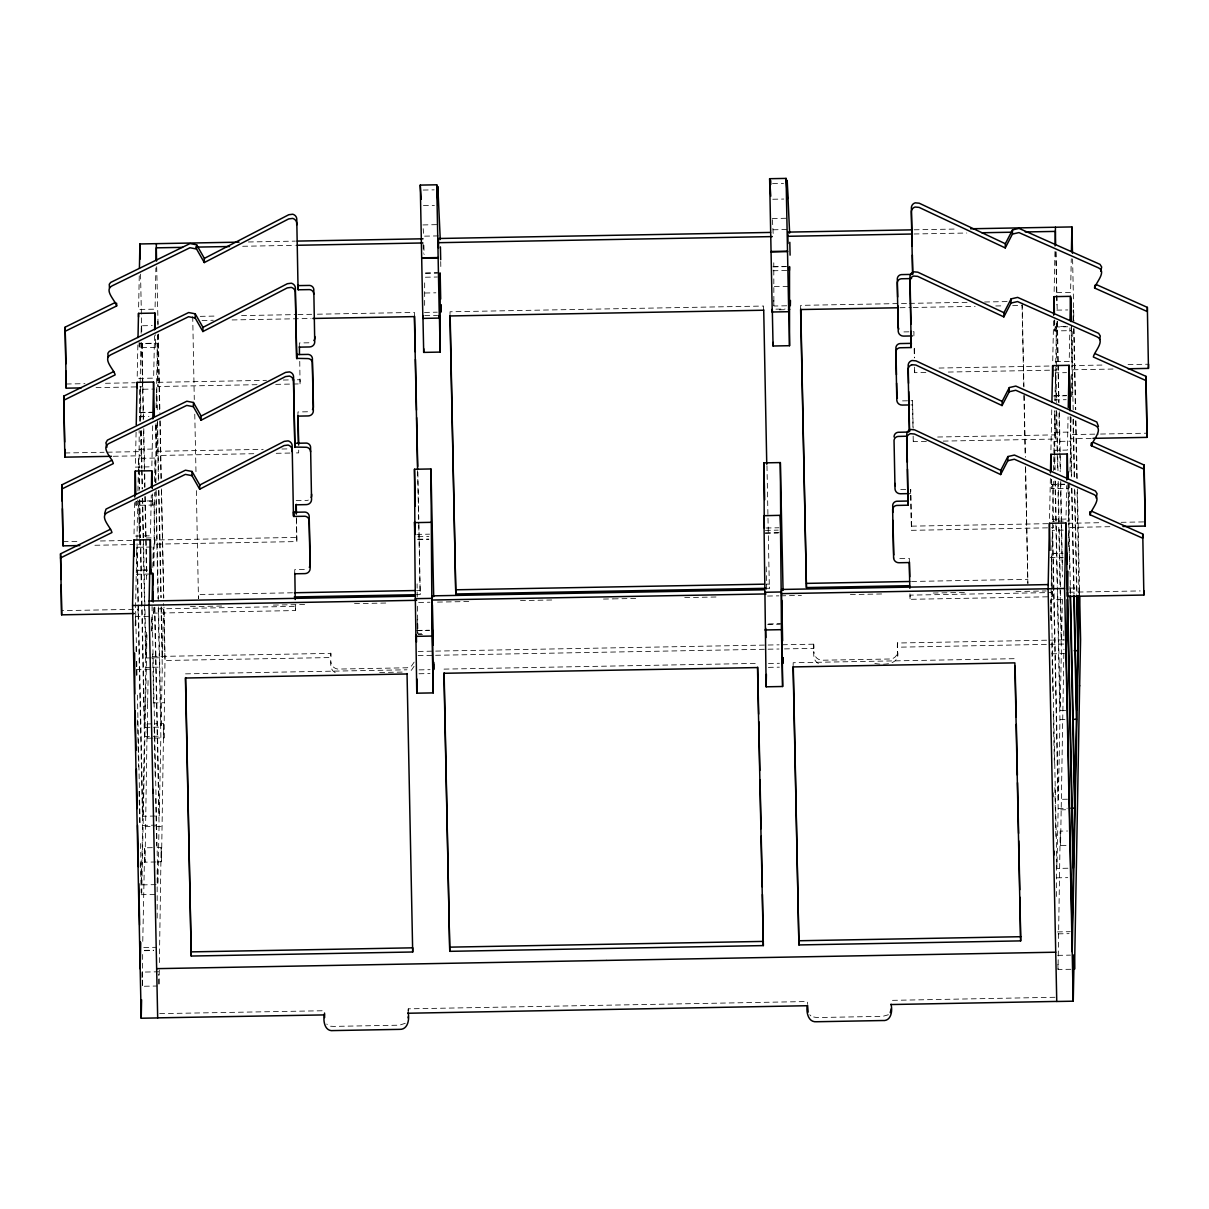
<?xml version="1.0" encoding="UTF-8"?>
<svg xmlns="http://www.w3.org/2000/svg" width="1209" height="1209" viewBox="0 0 1209 1209"><rect width="100%" height="100%" fill="white"/><g stroke="black" fill="none" stroke-linecap="round" stroke-linejoin="round"><path stroke-width="0.75" stroke-dasharray="5 3.75" d="M156.006 861.972L145.035 862.168L147.181 723.949L152.666 723.843M157.835 861.941L161.507 861.685L163.653 723.647L154.495 723.813M1070.872 969.301L1058.041 969.406L1060.217 831.142L1067.532 831.006M134.667 502.642L133.987 536.101L150.445 535.799L151.276 494.904M136.088 432.112L135.378 467.112L151.85 466.81L152.712 424.435M137.856 344.973L137.176 378.432L153.649 378.13L154.51 335.377M139.262 275.773L138.582 309.459L155.054 309.156L155.885 267.99M153.921 505.014L136.028 505.332L136.103 501.403L152.561 501.1L152.41 493.892M257.049 384.689L157.956 386.502L157.125 347.346L139.216 347.678L139.307 343.749L155.765 343.447L155.689 347.376L155.417 334.742M135.196 625.703L135.378 616.59L150.007 616.318M151.412 547.027L136.783 547.284L135.574 606.797L136.526 651.893M137.75 500.012L136.965 538.156L142.798 816.256L159.256 815.954L160.873 736.16L158.198 608.384M137.932 490.945L138.597 458.362L155.054 458.06L155.568 482.497M139.171 468.11L139.156 430.555M139.352 421.185L139.987 389.313L154.631 389.041M140.939 342.585L140.184 379.898L141.015 419.357M141.136 333.246L141.287 325.78L152.258 325.584M137.237 574.275L137.312 570.089L150.913 569.847M296.553 519.009L296.855 541.572L154.752 544.171L154.011 500.828L138.718 501.115L139.458 544.458L92.866 545.304M141.831 347.618L141.921 343.447L157.215 343.16L157.956 386.502M138.053 613.431L138.143 609.245L61.719 610.651M113.298 456.277L141.257 455.763L141.347 451.592L105.924 452.226M96.07 387.636L142.662 386.789L142.707 383.994M156.037 884.625L141.408 884.897L142.617 825.384L136.783 547.284M142.798 816.256L144.415 736.462L140.289 539.169M161.024 606.978L162.278 667.096L161.069 727.108L144.596 727.41L145.821 667.398L143.146 539.637M151.503 657.892L146.002 657.983L146.576 630.01M141.725 893.602L146.984 633.969M142.768 941.358L144.672 847.811L155.644 847.6M142.042 977.643L142.163 972.096L158.621 971.794M147.619 703.018L148.102 678.929M142.541 985.713L142.662 954.143M152.561 501.1L152.485 505.045L152.258 494.209M151.548 630.886L151.835 616.288L152.153 631.31M152.833 567.444L153.241 546.997L153.649 565.782M154.027 566.039L154.359 492.456M154.571 481.605L155.054 458.06M155.946 482.829L155.765 422.757M156.082 407.75L156.46 389.011L156.853 407.796M157.563 334.817L156.641 379.596L157.351 413.418M153.347 613.159L153.437 608.973L295.54 606.374L295.449 610.56L153.347 613.159L153.226 607.553M154.752 544.171L154.828 540L296.93 537.401M253.769 453.707L156.55 455.491L156.052 423.331M157.185 918.099L157.155 869.951M154.51 607.114L159.074 825.082L157.865 884.595L152.047 606.495M153.331 657.862L162.474 657.681L163.578 603.578M157.472 847.569L161.129 847.509L159.331 965.371M154.858 738.064L164.001 737.898L165.029 656.321L330.813 653.389L330.722 657.56L164.953 660.492L163.835 607.507M159.316 970.011L158.983 985.849L158.666 974.106M294.679 573.791L294.769 569.62L305.076 569.424A5.244 5.078 1.2 0 0 306.965 569.046M297.882 416.123L297.958 411.952L308.28 411.755A5.244 5.078 1.2 0 0 310.169 411.377M299.288 347.149L299.364 342.963L309.67 342.782A5.244 5.078 1.2 0 0 311.574 342.404M298.714 450.096L298.653 452.891L294.905 452.952M275.743 384.356L300.044 383.903L300.134 379.732L296.401 379.792M414.385 316.607L414.46 312.421L316.743 314.219M408.219 1011.631L408.279 1008.835L807.249 1001.536L807.552 1003.742M417.211 596.944L417.105 583.841M417.362 633.214L417.12 615.986M424.646 305.363L424.676 282.014M416.44 594.707L420.203 594.632L418.828 520.943M450.005 314.567L450.05 311.771L763.62 306.043L763.544 310.229M773.156 233.443L772.264 216.29M766.612 589.388L766.219 565.525M786.681 305.786L773.881 306.028L773.775 262.791M765.599 588.315L769.362 588.254L769.453 584.068L765.675 584.143M793.134 665.524L793.195 662.728L1014.94 658.678M800.615 309.549L800.69 305.363L907.672 303.414M813.581 644.185L813.748 648.598L813.581 644.185L780.923 644.79M874.832 663.439C883.522 665.298 900.645 664.769 897.562 651.379C897.773 655.898 893.421 659.57 889.023 659.011L823.072 660.205C818.433 660.734 813.959 656.789 813.989 652.104M909.289 562.563L909.364 558.377L899.058 558.558A5.244 5.078 1.2 0 1 896.247 557.833M910.679 493.574L910.347 489.403M912.946 426.943L912.568 400.708L910.997 400.738M913.883 335.906L913.974 331.734L912.402 331.765M1052.238 592.531L1052.162 596.717L910.06 599.316L910.135 595.13L1052.238 592.531L1051.422 553.374L1061.623 553.193M1064.721 484.174L1052.827 484.386L1053.553 527.728L911.45 530.328L910.77 489.388M926.351 441.406L913.263 441.648L913.339 437.462M925.882 372.463L914.654 372.674L914.745 368.488M1025.61 466.629L1027.877 583.524L1025.444 467.052M1050.364 478.462L1049.533 519.356L1065.99 519.054L1066.67 485.595M1051.754 409.836L1050.923 450.368L1067.396 450.08L1068.061 416.909M1053.553 320.793L1052.722 361.687L1069.194 361.385L1069.874 327.926M1054.958 251.548L1054.127 292.714L1070.585 292.412L1071.28 258.726M1068.106 484.371L1068.031 488.3L1051.573 488.602L1051.528 479.248M1071.31 326.702L1071.234 330.631L1054.762 330.934L1054.701 319.78M1052.737 488.572L1052.827 484.386M1055.941 330.903L1056.016 326.732L1067.91 326.506M1050.5 620.277L1050.923 599.755L1061.895 599.543M1063.315 530.131L1052.329 530.328L1051.12 590.34L1053.235 691.805M1067.487 799.209L1058.343 799.376L1052.51 521.275L1053.326 481.454M1053.553 470.543L1054.142 441.481L1070.6 441.179L1071.355 476.89M1054.792 454.901L1054.732 411.891M1054.958 400.738L1055.533 372.84L1066.504 372.644M1055.729 363.063L1056.575 321.095M943.171 441.104L1055.351 439.048L1054.928 410.622M948.309 372.055L1056.757 370.075L1056.817 367.279M1056.364 896.504L1056.349 859.055M1067.91 868.228L1056.938 868.425L1058.162 808.428L1052.329 530.328M1058.343 799.376L1059.961 719.582L1057.21 588.042M1065.643 710.348L1060.142 710.454L1061.351 650.941L1057.769 479.958M1062.409 599.196L1061.562 641.148L1059.16 526.535M1066.051 845.469L1060.565 845.575L1063.92 649.203M1068.454 546.906L1068.801 530.026L1069.617 569.484M1109.847 526.701L1068.847 527.456L1068.937 523.27L1100.613 522.696M1069.753 482.965L1068.983 520.973L1052.51 521.275M1069.98 472.069L1070.6 441.179M1091.153 438.399L1070.645 438.776L1070.736 434.59L1098.694 434.076M1071.083 417.181L1070.781 432.051L1054.324 432.354M1071.506 396.718L1071.99 372.553L1072.474 395.101M1113.051 369.047L1072.051 369.788L1072.141 365.602L1103.817 365.027M1072.187 362.76L1072.897 328.092M1073.048 320.793L1073.275 309.836L1073.501 321.11M1078.987 593.407L1077.053 490.234M1079.456 594.344L1079.531 590.581M153.029 738.11L147.543 738.2L147.619 702.656M414.143 662.109L411.589 665.932L407.327 667.776L339.835 669.045C335.452 669.771 330.964 666.265 330.979 661.746M414.052 666.295L411.513 670.103L408.808 671.615M408.279 1008.835L408.083 1011.056M405.272 1023.282L399.454 1025.187L333.518 1026.396L330.284 1026.199L326.687 1024.083M888.403 1014.759L882.706 1016.346L816.755 1017.555L812.176 1016.693M423.18 190.055L434.152 189.858M772.551 183.662L783.523 183.466M423.422 205.636L434.409 205.439M772.793 199.243L783.78 199.047M422.923 224.95L439.396 224.587M772.294 218.557L788.767 218.194M438.353 235.906L423.709 236.163L423.195 228.682M773.08 229.786L787.724 229.514M248.389 241.981L295.328 241.12M914.125 229.801L957.468 229.015M242.677 246.273L295.253 245.306M914.049 233.987L966.807 233.02M425.462 273.053L437.507 272.826M773.11 266.69L785.155 266.464M425.523 273.219L440.152 272.947M773.065 266.872L789.522 266.569M425.387 277.224L437.416 277.012M772.974 270.756L789.447 270.453M424.903 293.016L435.875 292.805M774.274 286.624L788.903 286.352M200.241 316.35L217.152 316.033M241.573 315.594L296.084 314.597M297.958 314.552L314.869 314.249M909.546 303.368L969.588 302.28M984.61 301.993L1007.127 301.585M424.51 312.421L437.31 312.179M424.752 315.594L437.567 315.368M775.951 309.172L785.109 309.005M779.291 309.806L790.263 309.61M202.039 320.491L213.313 320.279M232.098 319.947L311.03 318.496M900.07 307.721L911.329 307.524M913.218 307.479L975.134 306.345M995.778 305.968L1003.289 305.832M1012.674 305.665L1022.058 305.499L1023.751 386.275M1056.802 310.139L1067.774 309.942M1054.852 327.004L1067.653 326.762M908.926 331.825L903.667 331.916A5.244 5.078 1.2 0 1 900.841 331.19M66.329 384.009L84.962 383.661M105.47 383.283L135.287 382.739M158.031 382.331L266.479 380.336M283.314 380.034L294.528 379.822M939.045 368.05L1051.241 365.995M1128.042 364.589L1148.55 364.211M154.117 412.178L140.516 412.42L140.546 422.198M1054.626 395.706L1066.519 395.494M139.73 412.692L154.359 412.42M1053.447 395.978L1066.247 395.751M907.536 400.799L902.262 400.889A5.244 5.078 1.2 0 1 899.451 400.164M139.655 416.621L148.934 416.455M1054.535 399.892L1066.172 399.68M910.921 404.924L912.493 404.894M138.778 449.31L155.236 449.007M64.923 452.982L104.065 452.272M156.626 451.305L263.214 449.355M281.909 449.007L289.389 448.871M937.655 437.023L1055.442 434.862M1100.553 434.046L1147.145 433.185M276.211 453.299L293.046 452.997M1051.649 484.658L1064.449 484.431M296.16 500.632L306.482 500.45A5.244 5.078 1.2 0 0 308.371 500.073M905.737 489.494L900.463 489.585A5.244 5.078 1.2 0 1 897.637 488.859M146.123 537.99L153.437 537.854M416.757 534.393L429.558 534.166M766.128 528.016L778.928 527.774M63.125 541.677L78.041 541.39M100.407 540.982L132.083 540.408M911.541 526.157L1048.037 523.663M1121.121 522.318L1145.346 521.88M417.906 536.72L428.878 536.524M765.448 530.373L778.248 530.131M417.83 539.259L428.802 539.048M765.373 532.897L781.83 532.595M417.846 539.622L428.817 539.426M765.388 533.26L778.188 533.033M136.526 570.361L147.498 570.149M1052.072 553.616L1063.043 553.405M136.451 574.29L150.823 574.018M1050.168 557.576L1063.225 557.334M292.502 592.788L198.548 594.511L198.457 598.697L196.296 487.423M416.531 590.521L420.294 590.46M911.616 581.469L1027.967 579.338M1069.95 588.103L1079.093 587.937M190.402 606.616L222.471 606.026M273.4 605.089L305.469 604.515M354.509 603.608L388.467 602.989M418.646 602.445L429.951 602.233M437.507 602.097L471.45 601.477M520.49 600.571L554.447 599.951M603.487 599.059L612.918 598.893M613.205 598.878L635.798 598.47M684.732 597.578L718.614 596.959M767.549 596.052L778.838 595.856M780.727 595.825L801.431 595.433M850.365 594.541L884.247 593.921M933.182 593.03L967.064 592.41M1015.998 591.518L1046.117 590.959M1069.391 592.214L1140.223 590.929M417.422 630.433L429.467 630.206M768.516 624.01L780.546 623.784M416.425 630.75L429.24 630.509M767.624 624.328L780.44 624.086M421.639 633.743L417.982 633.818L417.332 602.566M418.178 634.589L422.5 634.513M418.208 651.424L779.11 644.82M152.213 656.623L165.029 656.381L164.001 607.099M1064.086 639.878L897.38 643.022L897.305 647.208L1064.011 644.049M418.118 655.61L779.019 649.006M784.475 648.901L813.491 648.372M145.821 667.398L151.306 667.308M153.135 667.277L162.278 667.096M136.133 669.469L150.762 669.197M1051.649 653.827L1064.464 653.585M185.521 673.851L406.965 669.801M444.035 669.121L757.605 663.378M419.085 669.877L430.056 669.665M768.456 663.484L779.427 663.288M379.671 672.491L405.695 672.023M418.994 673.761L429.981 673.549M768.365 667.368L779.352 667.172M153.105 702.928L164.092 702.716M1059.961 719.582L1065.446 719.476M144.415 736.462L160.873 736.16M142.617 825.384L159.074 825.082M1058.162 808.428L1067.305 808.262M1060.641 809.849L1066.126 809.743M145.095 826.669L154.253 826.503M156.082 826.457L161.568 826.367M141.196 894.69L155.84 894.418M1056.757 877.84L1067.728 877.643M143.78 947.524L156.596 947.297M1057.482 931.912L1070.282 931.686M144.415 950.365L153.558 950.198M1058.132 933.847L1069.104 933.65M144.415 950.712L153.558 950.546M1057.709 955.367L1070.509 955.125M144.339 986.242L157.14 986.015M1054.958 997.274L891.063 1000.372L891.078 1001.324M159.648 1013.641L324.48 1010.724M335.195 672.552C328.017 668.925 331.765 659.117 330.798 653.026M818.417 663.514C811.451 659.902 814.443 650.487 813.823 644.412M809.743 1014.804L810.861 1015.862M161.477 861.73L161.129 847.509M145.035 862.168L144.672 847.811M1060.565 845.575L1060.217 831.142M164.001 737.898L163.653 723.647M147.543 738.2L147.181 723.949M1058.041 969.406L1057.875 963.739M142.45 985.003L142.148 971.749M1072.595 258.938L1073.894 321.11M1074.045 328.652L1075.753 409.7M1075.98 421.004L1077.204 479.429M1077.415 488.859L1079.622 594.405M1073.668 328.636L1075.36 409.428M1075.587 420.702L1076.811 478.96M1071.31 326.445L1073.184 409.73M1073.38 419.13L1074.635 479.263M1074.877 490.537L1077.038 593.876M1071.234 330.631L1072.051 369.788M1072.972 419.523L1074.197 477.767M1074.438 489.041L1076.645 594.269M1070.388 417.8L1071.733 477.147M1071.975 488.421L1074.166 593.649M1070.177 416.395L1070.645 438.776M1071.582 488.164L1073.788 593.377M1068.121 484.114L1070.509 594.254M1068.031 488.3L1068.847 527.456M1069.98 586.395L1070.131 593.921M1055.971 251.714L1057.24 311.982M1057.422 321.382L1058.948 402.854M1059.311 411.77L1060.595 472.19M1060.777 481.439L1062.424 568.668M1063.724 630.856L1063.92 640.286M1055.805 252.122L1056.908 304.864M1057.044 321.413L1058.736 402.219M1058.963 413.493L1059.749 451.078M1059.794 452.952L1060.187 471.737M1060.429 483.011L1061.215 520.595M1061.245 522.469L1062.394 576.965M1056.016 326.732L1056.757 370.075M1055.805 366.811L1056.56 402.521M1056.757 411.906L1057.663 455.128M1057.694 457.002L1058.011 472.039M1058.207 481.439L1059.114 524.661M1054.535 320.098L1054.762 330.934M1055.533 372.84L1056.122 401.04M1056.318 410.425L1057.573 470.558M1054.777 411.075L1055.351 439.048M1054.837 456.775L1055.109 469.938M1055.351 481.212L1056.258 524.419M1056.288 526.308L1060.142 710.454M1054.142 441.481L1054.732 469.666M1054.958 480.94L1057.165 586.169M1051.377 479.565L1051.573 488.602M1051.331 557.561L1051.996 589.251M1052.042 591.125L1052.162 596.717M1053.281 693.679L1056.938 868.425M1050.923 599.755L1051.362 620.413M1051.83 642.961L1052.858 691.82M1053.326 714.368L1054.384 765.101M1054.868 787.648L1055.88 836.507M1022.179 303.187L1023.947 387.726M1024.114 395.237L1025.413 457.229M1023.947 395.66L1025.202 455.778M914.321 348.268L914.518 357.456M914.155 348.781L914.352 357.97M914.548 367.158L914.654 372.674M912.568 400.708L913.143 428.273M913.143 436.132L913.263 441.648M910.725 495.418L911.45 530.328M909.939 593.8L910.06 599.316M897.38 642.659L897.471 655.565M773.76 300.437L773.881 306.028M766.974 465.722L769.362 588.254M440.711 261.537L440.862 268.866M423.906 245.336L424.102 254.51M423.135 244.203L423.331 253.225M417.815 472.099L418.798 519.069M417.604 470.649L418.707 523.255M418.752 525.129L420.203 594.632M417.105 623.784L417.301 632.806M299.756 361.355L300.044 383.903M296.356 517.679L296.855 541.572M295.328 605.044L295.449 610.56M192.715 316.486L194.286 399.559M194.77 414.173L195.994 472.402M156.686 266.675L158.077 324.662M158.288 334.062L159.936 413.251M160.087 420.777L161.311 479.217M161.553 490.355L163.804 597.956M157.835 321.307L157.926 325.07M158.122 334.485L159.558 411.921M159.936 421.095L160.978 479.565M161.356 488.889L163.638 598.092M157.518 420.928L158.772 481.061M158.968 490.461L161.22 597.563M161.417 606.948L162.474 657.681M157.17 422.833L158.379 481.076M158.575 490.476L160.827 597.578M155.885 423.785L156.55 455.491M156.097 490.355L158.379 599.332M158.545 606.842L161.069 727.108M155.765 491.882L158.001 598.999M154.888 607.386L159.256 815.954M152.621 653.857L153.694 704.605M154.163 727.153L155.19 775.997M155.659 798.544L156.641 845.529M140.546 274.095L141.77 332.505M141.997 343.809L143.584 419.206M143.78 428.621L144.687 471.978M144.732 473.852L145.004 487.046M145.201 496.476L146.863 575.635M141.921 343.447L142.662 386.789M141.287 325.78L141.438 333.306M141.634 342.691L142.39 378.402M142.42 380.276L143.251 419.735M143.493 431.008L144.672 487.378M144.868 496.778L146.591 579.459M141.241 430.631L142.027 468.2M142.073 470.089L142.466 488.874M142.662 498.274L143.493 537.733M143.523 539.607L146.002 657.983M139.111 342.253L139.216 347.678M139.987 389.313L140.682 419.886M140.864 430.646L141.649 468.231M141.68 470.105L142.073 488.889M142.269 498.289L143.1 537.748M140.743 431.522L141.257 455.763M139.201 469.984L139.594 488.768M139.836 500.042L140.622 537.627M140.667 539.501L144.596 727.41M138.597 458.362L138.793 467.762M138.823 469.636L139.262 490.31M139.458 499.71L140.244 537.28M138.718 501.115L139.503 538.413M135.952 501.735L136.028 505.332M136.723 661.293L137.025 676.315M137.433 695.115L140.108 822.876M140.531 843.55L141.408 884.897M135.378 616.59L135.574 625.975M136.012 646.649L136.118 652.286M136.315 661.686L136.632 676.708M137.539 719.929L138.521 766.914M139.035 791.336L139.7 823.284M140.531 862.742L141.166 892.801"/><path stroke-width="1.5" d="M414.566 522.016L414.929 534.438L414.491 469.258L430.963 468.956L431.809 598.364L415.337 598.667L416.773 693.195L433.245 692.893L432.187 595.856L764.209 589.78M437.809 186.73L438.066 205.379L436.721 184.796L420.264 185.098L422.863 318.39M134.32 613.507L61.644 614.837L60.541 553.813L110.563 529.194M79.809 545.546L63.034 545.848L61.931 484.824L111.969 460.206M111.44 456.307L64.848 457.168L63.729 396.144L113.767 371.526M81.154 387.908L66.238 388.18L65.135 327.171L115.172 302.537M61.644 614.837L61.191 584.975M63.034 545.848L62.43 508.672M64.848 457.168L64.848 449.31M66.238 388.18L66.057 371.163M65.059 331.342L116.759 305.907L116.593 303.127M150.369 539.728L149.039 605.21L157.684 1017.933L141.211 1018.235L132.567 605.513L133.897 540.03L150.369 539.728L151.08 574.018L151.17 570.089M134.773 497.065L135.302 471.042L151.76 470.754L152.107 486.985M136.239 424.737L137.101 382.361L153.573 382.059L154.284 416.349L154.284 408.808M138.007 337.538L138.506 313.388L154.964 313.086L155.311 329.316M139.413 268.292L139.912 243.961L239.004 242.148M134.637 653.072L134.819 693.921M140.244 942.128L140.123 947.599L140.017 941.962M140.184 968.847L140.728 942.521M151.427 487.469L151.76 470.754M152.818 418.918L153.573 382.059M154.631 329.815L154.964 313.086M156.037 260.509L156.384 243.659M141.211 1018.235L141.589 999.783M152.153 600.918L152.727 573.021M292.125 451.622L292.064 449.672A5.32 5.153 1.2 0 0 290.281 446.227A5.456 5.274 1.2 0 0 287.984 445.063L284.085 445.562L199.681 489.207L191.959 475.651L192.05 471.465L185.445 470.21L106.029 509.095L104.594 513.629M293.5 380.775A5.456 5.274 1.2 0 0 289.374 376.075L285.49 376.573L201.087 420.233L193.364 406.677L193.44 402.491L186.851 401.222L107.435 440.121L105.893 442.811L107.027 447.118M298.457 443.703L297.882 416.123L308.189 415.941A5.244 5.078 1.2 0 0 313.343 411.03L312.3 362.352A4.564 4.413 1.2 0 0 308.144 358.589L296.673 358.363L295.268 292.004A5.32 5.153 1.2 0 0 293.485 288.558A5.456 5.274 1.2 0 0 291.188 287.394L287.289 287.893L202.885 331.538L195.163 317.982L195.238 313.811L188.649 312.542L109.233 351.426L107.873 353.285L108.085 356.912M296.719 224.98L296.673 223.03A5.32 5.153 1.2 0 0 294.875 219.585A5.456 5.274 1.2 0 0 292.578 218.421L288.694 218.905L204.291 262.565L196.553 249.009L196.644 244.822L190.055 243.553L110.639 282.453L109.263 284.311L109.49 287.938M199.681 489.207L199.772 485.021L192.05 471.465M201.087 420.233L201.178 416.047L193.44 402.491M202.885 331.538L202.976 327.367L195.238 313.811M204.291 262.565L204.366 258.378L196.644 244.822M191.339 951.876L412.783 947.826L412.692 951.997L191.249 956.047L185.597 677.599M293.666 516.439L293.56 511.845L293.666 516.439L304.94 516.258A4.564 4.413 1.2 0 1 309.096 520.021L310.139 568.683A5.244 5.078 1.2 0 1 304.985 573.61L294.679 573.791M310.547 451.894L310.486 451.048A4.564 4.413 1.2 0 0 306.33 447.27L294.875 447.043L293.545 376.513A5.32 5.153 1.2 0 0 292.638 374.019A5.456 5.274 1.2 0 0 289.465 371.904L285.581 372.402L201.178 416.047M296.673 358.363L295.359 287.818A5.32 5.153 1.2 0 0 294.437 285.339A5.456 5.274 1.2 0 0 291.263 283.208L287.379 283.707L202.976 327.367M298.26 289.782L298.155 285.203L298.26 289.782L309.534 289.601A4.564 4.413 1.2 0 1 313.69 293.379L313.751 294.225M295.056 447.451L294.951 442.872M296.87 358.771L296.749 354.177M415.337 598.667L414.551 522.016M416.773 693.195L417.06 679.08M440.696 299.061L440.152 272.947L440.167 352.091L423.694 352.393L423.77 348.781M436.721 184.796L439.32 318.088L422.863 318.405L422.923 315.625L423.694 352.393M438.535 248.102L438.504 238.505L770.526 232.43M432.807 634.332L432.369 604.878M433.683 596.642L430.978 469.137M433.865 662.381L433.714 669.605L433.593 664.013M441.119 305.061L440.968 312.118L440.817 304.653M765.599 588.315L455.793 593.982L450.141 315.534M762.441 894.448L763.332 945.589L449.763 951.332L444.111 672.869M789.628 233.141L787.195 180.353L787.437 198.986L786.092 178.403L769.634 178.705L772.234 311.998L788.706 311.71L788.767 308.945L789.537 345.698L773.065 346.001L772.294 309.247L772.234 312.013M1048.203 584.582L781.558 589.463L782.616 686.5L766.143 686.803L763.907 515.714L780.379 515.321L780.757 527.744L780.334 462.579L763.861 462.881L764.3 528.046L763.937 515.744M766.143 686.803L766.4 674.456M773.065 346.001L773.14 342.389M786.092 178.403L788.691 311.695M787.936 243.523L787.875 232.113L912.251 229.846M764.708 592.274L781.18 591.972L780.379 515.321M782.193 627.939L781.785 600.299M789.447 270.453L789.522 266.569L789.537 345.698M783.054 590.37L780.334 462.579M783.19 657.802L783.084 663.212L782.964 657.62M790.338 305.726L790.444 300.437M1019.928 897.259L1020.668 940.889L798.922 944.939L793.27 666.491M909.652 585.685L806.433 587.574L800.781 309.126M894.101 437.038L894.116 436.192A4.564 4.413 1.2 0 1 898.106 432.278L908.427 432.051M893.617 558.014L892.635 509.352A4.564 4.413 1.2 0 1 896.625 505.438L907.899 505.196L907.506 469.198M909.304 404.955L902.171 405.075A5.244 5.078 1.2 0 1 896.821 400.345L895.839 351.683A4.564 4.413 1.2 0 1 899.828 347.769L911.102 347.542L911.118 331.372M907.899 505.196L908.155 500.602M911.102 347.542L911.359 342.933M908.08 504.788L906.69 438.429A5.32 5.153 1.2 0 1 908.337 434.923A5.456 5.274 1.2 0 1 910.589 433.668L914.503 434.031L1000.659 474.563L1000.75 470.377L1007.898 456.549L1014.442 455.052L1095.43 491.005L1097.077 493.635L1096.125 497.987M911.994 364.695L915.893 365.042L1002.065 405.574L1002.155 401.403L1009.303 387.575L1015.832 386.064L1096.82 422.032L1098.452 426.49M911.284 347.119L909.893 280.76A5.32 5.153 1.2 0 1 913.717 276.045L917.691 276.362L1003.863 316.894L1003.954 312.708L1011.102 298.88L1017.646 297.384L1098.633 333.336L1100.281 335.966L1099.676 339.578M912.583 273.491L911.299 211.787A5.32 5.153 1.2 0 1 912.946 208.28A5.456 5.274 1.2 0 1 915.183 207.026L919.097 207.389L1005.268 247.921L1005.344 243.734L1012.507 229.906L1019.036 228.395L1100.024 264.363L1101.671 266.993L1100.734 271.345M1000.659 474.563L1007.822 460.735L1007.898 456.549M1002.065 405.574L1009.213 391.746L1009.303 387.575M1003.863 316.894L1011.011 303.066L1011.102 298.88M1005.268 247.921L1012.417 234.078L1012.507 229.906M1143.941 590.853L1143.865 595.04L1067.456 596.43L1065.915 522.983L1049.442 523.285L1048.112 588.768L1056.757 1001.49L1073.229 1001.188L1074.166 955.065M1050.47 472.885L1050.848 454.312L1067.305 454.01L1067.834 479.278M1051.906 402.461L1052.646 365.617L1069.119 365.314L1070.071 410.803M1053.674 315.217L1054.052 296.643L1070.509 296.341L1071.038 321.609M1055.079 245.926L1055.457 227.216M1073.229 1001.188L1064.585 588.466L1065.915 522.983M1066.776 480.018L1067.305 454.01M1068.257 407.69L1069.119 365.314M1070.025 320.491L1070.509 296.341M1071.431 251.245L1071.915 226.929L970.661 228.773M1066.625 557.273L1066.716 553.087M1069.829 399.605L1069.92 395.419M1067.456 596.43L1067.532 592.259M1067.577 590.037L1067.955 571.283M1070.177 595.795L1074.62 808.126L1073.411 868.138L1067.109 571.736M1073.834 595.266L1076.433 719.279L1074.801 799.073L1070.554 596.143M1076.675 596.158L1077.823 650.638L1076.614 710.151L1074.212 595.523M1078.942 595.236L1078.02 640.846L1077.068 595.75M1072.202 951.815L1079.425 596.233M1079.637 685.971L1080.574 639.637L1079.652 596.294M1091.727 511.241L1142.762 534.015L1142.671 538.201L1089.944 514.671L1090.004 511.875M1122.904 526.474L1145.271 526.066L1144.077 469.213L1091.349 445.683L1091.41 442.902M1089.944 514.671L1090.216 511.875M1091.349 445.683L1091.621 442.902M1096.336 284.599L1147.356 307.373L1147.281 311.559L1094.553 288.014L1094.825 285.233M1144.077 469.213L1144.152 465.042L1093.132 442.267M1093.012 438.353L1147.069 437.371L1145.966 376.347L1094.931 353.572M1145.271 526.066L1144.152 465.042M1147.069 437.371L1145.966 376.347M1127.967 368.76L1148.459 368.397L1148.55 364.211M439.335 318.103L439.396 315.322L440.167 352.091M408.158 1017.902L408.204 1016.769M770.722 180.64L770.737 184.584M891.245 1008.729L890.232 1012.658M1094.765 288.014C1095.324 283.072 1107.081 271.844 1098.437 267.854L1018.96 232.581L1012.417 234.078M1091.561 445.683C1092.135 440.741 1103.877 429.512 1095.233 425.523L1015.756 390.25L1009.213 391.746M1090.17 514.656C1090.73 509.714 1102.472 498.486 1093.828 494.496L1014.351 459.224L1007.822 460.735M407.947 1013.248L807.174 1005.722C806.191 1011.963 808.02 1022.618 816.664 1021.741L882.615 1020.532C891.381 1021.469 892.726 1010.407 890.973 1004.195M1011.011 303.066L1017.555 301.555L1097.031 336.827C1105.676 340.832 1093.933 352.046 1093.359 357.003L1145.875 380.533M204.366 258.378L288.77 214.734L292.669 214.235A5.456 5.274 1.2 0 1 295.842 216.351A5.32 5.153 1.2 0 1 296.749 218.844L298.064 289.374M199.772 485.021L284.175 441.376L288.059 440.877A5.456 5.274 1.2 0 1 291.233 443.008A5.32 5.153 1.2 0 1 292.155 445.486L293.47 516.031M63.654 400.33L115.142 374.881C114.387 369.969 102.145 359.209 110.624 354.872L188.559 316.728L195.163 317.982M61.855 489.01L113.329 463.576C112.588 458.649 100.347 447.904 108.825 443.552L186.76 405.408L193.364 406.677M60.45 557.984L111.938 532.549C111.183 527.638 98.942 516.878 107.42 512.54L185.37 474.381L191.959 475.651M297.218 241.09L423.029 238.793M182.574 247.361L156.293 247.845L156.565 261.038M195.722 247.12L229.529 246.515M297.127 245.276L422.938 242.964M438.414 242.692L772.309 236.586M787.784 236.299L912.16 234.017M981.874 232.748L1012.039 232.204M1025.217 231.962L1055.366 231.403L1055.653 244.581M421.714 257.865L438.187 257.562M771.085 251.472L787.558 251.17M421.729 258.318L438.187 258.016M771.1 251.925L787.558 251.623M298.351 285.611L309.625 285.43A4.564 4.413 1.2 0 1 313.781 289.193L314.748 342.041A5.244 5.078 1.2 0 1 309.595 346.953L299.288 347.149M912.583 274.367L901.309 274.609A4.564 4.413 1.2 0 0 897.32 278.523L897.667 296.991M911.541 278.569L901.234 278.78A4.564 4.413 1.2 0 0 897.229 282.71L898.227 331.372A5.244 5.078 1.2 0 0 903.576 336.102L912.327 335.936M312.904 318.466L414.385 316.607L417.573 468.775M763.544 310.229L449.975 315.957L455.793 593.982M898.196 307.766L800.615 309.549L806.433 587.574M296.946 354.585L308.219 354.403A4.564 4.413 1.2 0 1 312.375 358.181L313.433 406.844A5.244 5.078 1.2 0 1 312.481 409.609M911.178 343.356L899.919 343.583A4.564 4.413 1.2 0 0 895.914 347.497L896.458 374.745M295.147 443.28L306.421 443.083A4.564 4.413 1.2 0 1 310.577 446.862L311.544 499.71A5.244 5.078 1.2 0 1 306.391 504.621L296.084 504.818L296.265 514.006M1000.75 470.377L914.578 429.845L910.679 429.497A5.456 5.274 1.2 0 0 907.596 431.734A5.32 5.153 1.2 0 0 906.78 434.258L906.81 436.192L898.03 436.449A4.564 4.413 1.2 0 0 894.04 440.363L895.023 489.041A5.244 5.078 1.2 0 0 900.373 493.756L909.123 493.604M293.742 512.253L305.016 512.072A4.564 4.413 1.2 0 1 309.172 515.835L310.229 564.512A5.244 5.078 1.2 0 1 309.277 567.263M907.989 501.025L896.715 501.251A4.564 4.413 1.2 0 0 892.71 505.166L892.831 512.48M414.596 522.636L431.069 522.333M294.376 592.758L414.657 590.551M455.884 589.796L763.801 584.174M806.524 583.388L909.742 581.499M294.301 596.944L414.566 594.737M149.115 601.024L414.823 596.173M132.567 605.513L416.621 600.314M432.097 600.042L765.992 593.936M781.467 593.649L1064.585 588.466M415.594 636.357L432.051 636.055L431.809 598.304M764.965 629.965L781.422 629.662L781.18 591.911M1074.166 650.714L1077.823 650.638M406.874 673.972L185.43 678.022L191.249 956.047M1072.761 719.34L1076.433 719.279M1070.962 808.186L1074.62 808.126M449.854 947.146L763.423 941.403M799.013 940.753L1020.759 936.703M156.656 968.651L606.51 960.414M606.797 960.414L1055.714 952.208M890.988 1004.543L1056.757 1001.415M157.684 1017.857L324.405 1014.91M1005.344 243.734L919.188 203.203L915.273 202.84A5.32 5.153 1.2 0 0 911.39 207.6L912.175 246.032M1003.954 312.708L917.782 272.176L913.868 271.829A5.456 5.274 1.2 0 0 910.785 274.065A5.32 5.153 1.2 0 0 909.984 276.589L910.966 324.072M1002.155 401.403L915.984 360.871L912.07 360.509A5.456 5.274 1.2 0 0 908.987 362.745A5.32 5.153 1.2 0 0 908.186 365.269L908.548 383.298M196.553 249.009L189.964 247.739L112.029 285.898C103.536 290.236 115.792 300.996 116.532 305.907M808.156 1012.145L807.582 1005.147M769.634 178.705L770.768 196.175M420.264 185.098L421.185 199.364M763.861 462.881L764.677 499.755M414.491 469.258L415.307 506.148M437.824 186.73L440.257 239.533M293.47 380.699L294.875 447.043M895.068 483.449L895.113 484.854A5.244 5.078 1.2 0 0 895.28 485.852M1147.356 307.373L1148.459 368.397M1142.762 534.015L1143.865 595.04M1071.915 226.929L1072.474 253.285M1079.622 685.609L1074.529 969.24L1074.166 954.702M1070.706 297.822L1071.204 321.277M1069.497 375.818L1070.222 410.35M1067.849 471.737L1068 478.945M1066.247 531.688L1066.942 564.286M1054.052 296.643L1054.384 312.874M1052.646 365.617L1052.873 376.452M1050.848 454.312L1051.18 470.543M1049.442 523.285L1050.016 550.352M1052.737 792.908L1052.812 796.655M1053.961 851.151L1054.036 854.914M1015.092 666.189L1016.149 716.907M1016.316 724.433L1017.374 775.15M1017.525 782.661L1018.598 833.379M1018.749 840.905L1019.776 889.733M1020.668 940.889L1014.85 662.864L793.104 666.915L798.922 944.939M912.372 255.084L912.765 273.959M908.73 391.656L909.561 431.628M909.38 431.16L908.095 369.455A5.32 5.153 1.2 0 1 911.918 364.74M906.81 436.192L907.354 462.322M909.44 562.049L909.757 576.753M909.818 588.284L909.289 562.563L898.967 562.744A5.244 5.078 1.2 0 1 893.617 558.014M897.849 305.756L898.302 327.186A5.244 5.078 1.2 0 0 898.846 329.09M896.625 383.177L896.912 396.174A5.244 5.078 1.2 0 0 897.441 398.078M892.998 520.429L893.708 553.843A5.244 5.078 1.2 0 0 893.889 554.825M789.809 242.314L790.081 255.144M782.268 624.056L782.616 640.83M781.422 629.662L782.616 686.5M763.71 309.791L766.763 464.271M765.72 628.242L765.917 637.566M757.68 667.141L758.663 714.111M758.814 721.622L759.841 770.465M760.038 779.85L761.066 828.694M761.217 836.205L762.29 886.938M763.332 945.589L757.514 667.564L443.945 673.292L449.763 951.332M440.408 246.878L440.681 259.708M432.898 630.448L433.2 645.364M432.051 636.055L433.245 692.893M414.551 316.184L415.291 351.879M415.443 359.39L416.516 410.108M416.667 417.619L417.694 466.462M416.349 634.634L416.501 642.085M407.04 673.549L412.692 951.997M408.113 1012.462C409.564 1018.885 408.204 1029.887 399.363 1029.373L333.427 1030.582C324.707 1031.836 322.909 1020.849 324.39 1014.547M324.526 1013.036L324.632 1017.585M299.439 346.651L299.439 354.509M298.049 415.624L298.653 445.033M296.235 504.304L296.432 513.508M294.845 573.293L295.223 599.528M151.956 472.235L152.304 488.481M152.697 573.534L152.923 584.733M153.075 592.183L153.271 601.508M152.53 573.988L153.12 601.961M153.075 789.432L153.362 793.21M139.912 243.961L140.229 259.028M138.506 313.388L138.582 316.985M137.101 382.361L137.221 387.772M135.302 471.042L135.801 494.511M133.897 540.03L134.244 556.276M135.166 710.832L135.997 750.29M136.39 769.09L137.221 808.549M137.569 825.46L138.43 866.793M138.793 883.703L139.655 925.051M65.135 327.171L65.906 363.833M63.729 396.144L64.697 441.98M61.931 484.824L62.279 501.327M60.541 553.813L61.07 579.474M314.808 336.45L314.824 337.855A5.244 5.078 1.2 0 1 313.872 340.621M311.605 494.118L311.62 495.524A5.244 5.078 1.2 0 1 311.166 497.458M1067.381 599.452L1066.293 653.555L1072.111 931.655L1073.214 877.553L1067.381 599.452"/></g></svg>
